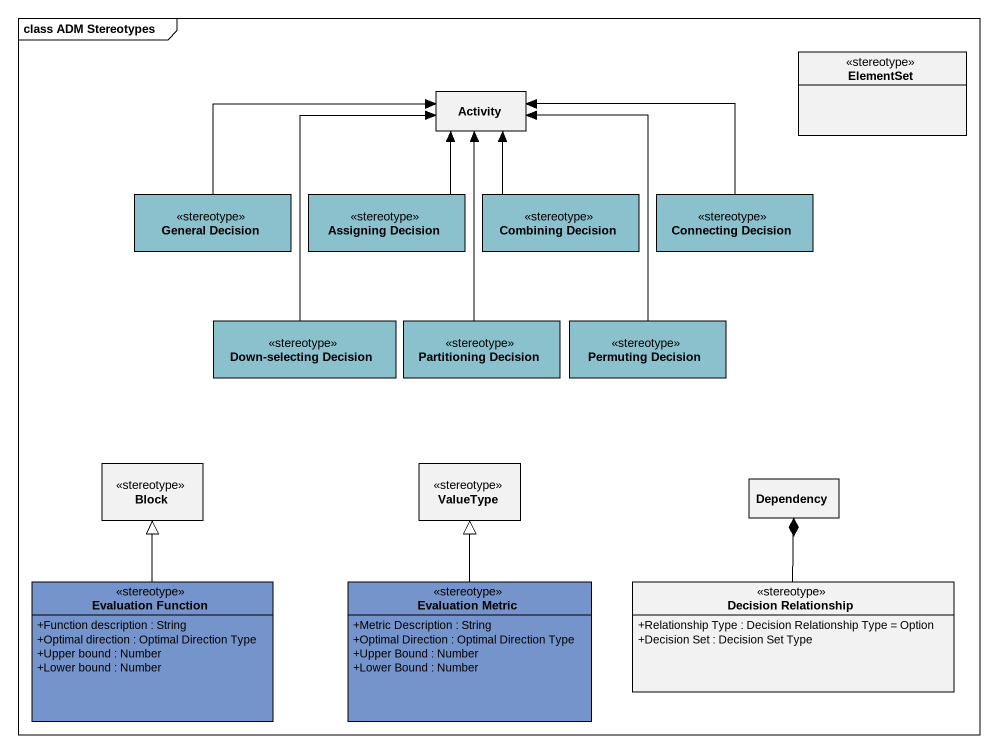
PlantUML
@startuml
mainframe class ADM Stereotypes
hide circle
hide empty members
skinparam classAttributeIconSize 0
class Activity
class ElementSet <<stereotype>>
class "General Decision" as General_Decision <<stereotype>> #8BC1CD
class "Assigning Decision" as Assigning_Decision <<stereotype>> #8BC1CD
class "Combining Decision" as Combining_Decision <<stereotype>> #8BC1CD
class "Connecting Decision" as Connecting_Decision <<stereotype>> #8BC1CD
class "Down-selecting Decision" as Down_selecting_Decision <<stereotype>> #8BC1CD
class "Partitioning Decision" as Partitioning_Decision <<stereotype>> #8BC1CD
class "Permuting Decision" as Permuting_Decision <<stereotype>> #8BC1CD
class Block <<stereotype>>
class ValueType <<stereotype>>
class Dependency
class "Evaluation Function" as Evaluation_Function <<stereotype>> #7694CC {
  +Function description : String
  +Optimal direction : Optimal Direction Type
  +Upper bound : Number
  +Lower bound : Number
}
class "Evaluation Metric" as Evaluation_Metric <<stereotype>> #7694CC {
  +Metric Description : String
  +Optimal Direction : Optimal Direction Type
  +Upper Bound : Number
  +Lower Bound : Number
}
class "Decision Relationship" as Decision_Relationship <<stereotype>> {
  +Relationship Type : Decision Relationship Type = Option
  +Decision Set : Decision Set Type
}
General_Decision -right-> Activity
Assigning_Decision -up-> Activity
Combining_Decision -up-> Activity
Connecting_Decision -left-> Activity
Down_selecting_Decision -up-> Activity
Partitioning_Decision -up-> Activity
Permuting_Decision -up-> Activity
Evaluation_Function -up-|> Block
Evaluation_Metric -up-|> ValueType
Decision_Relationship -up-* Dependency
@enduml
